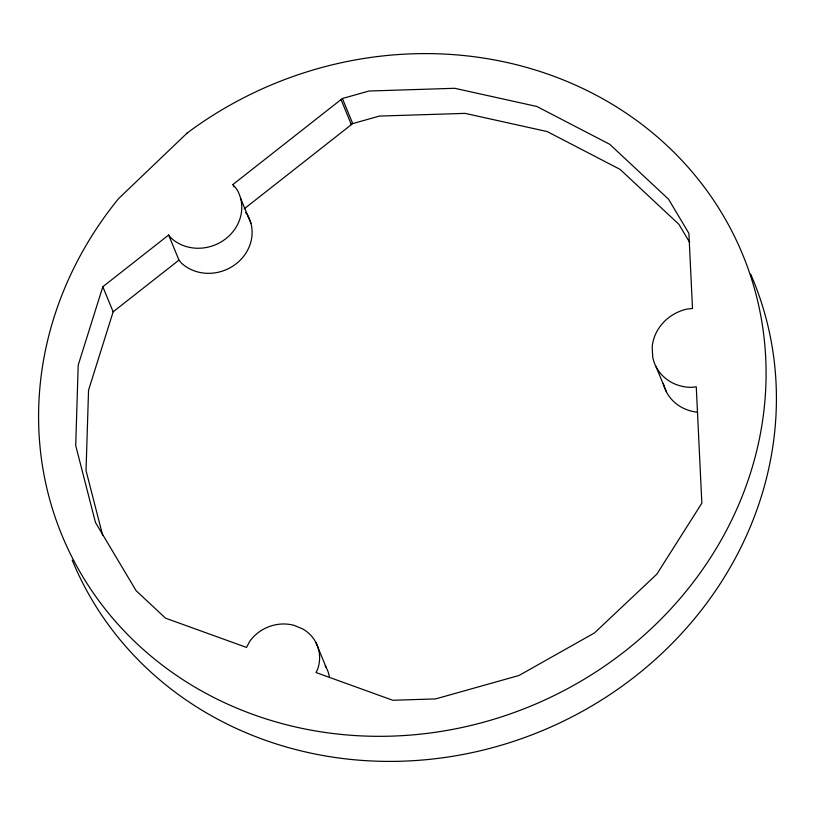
<?xml version="1.0" encoding="UTF-8"?>
<svg xmlns="http://www.w3.org/2000/svg" width="815" height="815" viewBox="0 0 815 815"><rect width="100%" height="100%" fill="white"/><g stroke="black" fill="none" stroke-linecap="round" stroke-linejoin="round"><path stroke-width="1.22" d="M232.907 184.526L236.717 189.172A41.504 37.948 -22.4 0 1 225.022 239.315A41.504 37.948 -22.4 0 1 171.16 238.092L168.634 235.026L102.812 286.748L78.209 365.1L75.703 445.489L95.447 522.435L136.105 590.692L165.506 618.157L246.517 647.426L249.706 641.415A38.825 35.493 -22.4 0 1 294.164 625.38L303.068 629.129A38.825 35.493 -22.4 0 1 317.381 669.92L316.006 672.528L392.789 700.268L435.618 698.913L519.023 675.472L594.481 632.929L656.839 574.157L701.847 503.181L696.265 386.809L690.947 387.37A42.838 39.171 -22.4 0 1 652.744 357.245L652.194 346.935A42.838 39.171 -22.4 0 1 686.78 309.109L692.495 308.498L688.889 233.365L668.565 199.227L609.763 144.316L536.82 106.47L454.719 88.295L369.042 91.015L342.392 98.503L232.907 184.526L233.844 186.808M168.634 235.026L178.974 260.107L113.153 311.819L88.55 390.171L86.033 470.561L102.67 535.384M244.245 208.813L352.722 123.585L379.382 116.087L465.049 113.367L547.15 131.551L620.093 169.388L678.895 224.308L689.694 242.432M350.786 124.125L351.377 124.634L341.047 99.562M245.529 212.389L247.057 214.243M178.974 260.107L181.49 263.174A41.504 37.948 -22.4 0 0 234.822 264.783A41.504 37.948 -22.4 0 0 247.679 215.313M656.126 366.893L666.466 391.964M342.392 98.503L352.722 123.585M240.598 198.29L250.939 223.361M315.925 642.546L326.265 667.617M102.812 286.748L113.153 311.819M697.63 412.227A42.838 39.171 -22.4 0 1 663.308 383.427M325.114 665.6A38.825 35.493 -22.4 0 1 329.331 676.358M750.676 274.125A368.166 336.595 -22.4 0 1 543.941 729.985A368.166 336.595 -22.4 0 1 72.229 560.211M187.185 133.008L118.603 198.585A368.166 336.595 -22.4 0 0 315.945 731.014A368.166 336.595 -22.4 0 0 759.081 307.296A368.166 336.595 -22.4 0 0 187.185 133.008"/></g></svg>
